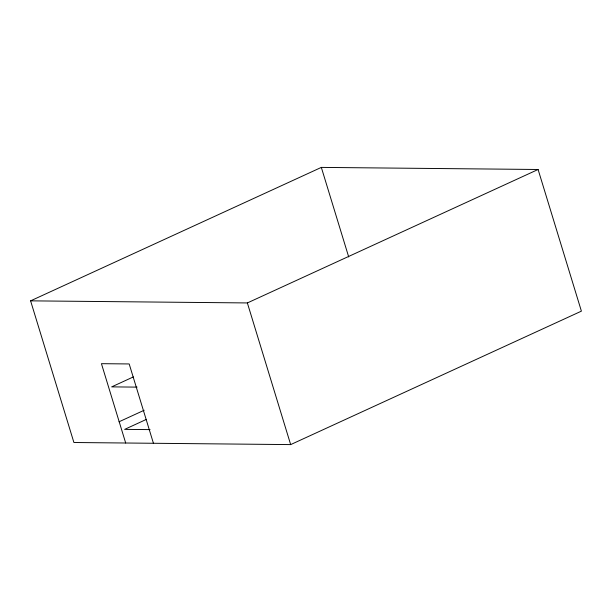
<?xml version="1.0" encoding="UTF-8"?>
<svg xmlns="http://www.w3.org/2000/svg" width="612" height="612" viewBox="0 0 612 612"><rect width="100%" height="100%" fill="white"/><g stroke="black" fill="none" stroke-linecap="round" stroke-linejoin="round"><path stroke-width="0.92" d="M30.6 300.852L321.331 167.397L538.093 169.493L581.4 311.148L290.669 444.603L73.907 442.507L30.6 300.852L247.363 302.94L538.093 169.493M133.362 376.916L111.667 386.876L137.065 387.121M119.034 421.79L144.203 410.239M146.352 419.411L124.657 429.372L150.062 429.616M321.331 167.397L348.71 256.964M247.363 302.94L290.669 444.603M153.436 443.279L129.186 363.949L101.439 363.681L125.69 443.012"/></g></svg>
